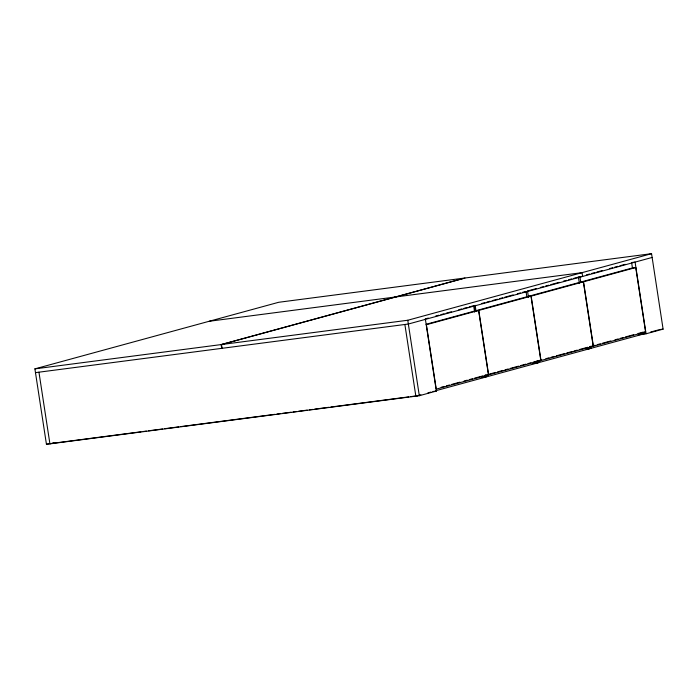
<?xml version="1.0" encoding="UTF-8"?>
<svg xmlns="http://www.w3.org/2000/svg" width="698" height="698" viewBox="0 0 698 698"><rect width="100%" height="100%" fill="white"/><g stroke="black" fill="none" stroke-linecap="round" stroke-linejoin="round"><path stroke-width="1.05" d="M34.9 368.867L278.685 302.286L464.92 278.013L221.135 344.585L34.9 368.867L46.443 444.321L419.315 395.714L436.363 391.055L425.396 319.37M222.112 348.302L221.536 344.533L465.313 277.961L651.557 253.679L663.1 329.133L646.051 333.792L638.269 334.804M221.536 344.533L407.772 320.251L651.557 253.679M425.204 318.925L428.345 318.07M435.674 316.072L438.806 315.208M440.9 314.641L444.041 313.786M446.135 313.21L451.37 311.779M458.691 309.781L461.832 308.926M463.926 308.35L467.067 307.495M469.161 306.928L474.387 305.497L475.216 310.889M481.716 303.49L484.866 302.635M486.96 302.06L490.101 301.204M492.195 300.637L497.43 299.206M499.524 298.631L502.665 297.776M504.759 297.2L513.135 294.914M517.323 293.771L520.464 292.916M522.558 292.34L525.699 291.485M527.793 290.909L536.169 288.623M540.357 287.48L543.498 286.625M545.592 286.049L548.733 285.194M550.835 284.618L559.211 282.332M563.399 281.189L566.54 280.334M568.634 279.758L571.775 278.903M573.869 278.328L579.104 276.897M586.433 274.899L589.574 274.035M591.668 273.468L594.809 272.613M596.903 272.037L602.138 270.606M609.467 268.608L612.608 267.744M614.702 267.177L617.852 266.322M619.946 265.746L625.181 264.315M652.133 257.449L408.347 324.029L35.476 372.636M426.05 324.308L475.129 310.907L478.601 310.453L488.46 374.861L436.25 389.126L426.391 324.71L478.601 310.453M530.977 296.153L527.505 296.606L475.303 310.863L478.767 310.409L530.977 296.153L540.837 360.561L488.626 374.817L484.988 375.315M583.362 281.844L579.89 282.297L527.679 296.554L531.152 296.109L583.362 281.844L593.213 346.252L541.002 360.517L537.539 360.962L541.709 359.828M635.738 267.543L632.266 267.997L580.055 282.254L583.528 281.8L635.738 267.543L645.589 331.951L593.387 346.208L589.915 346.662M46.443 444.321L49.453 443.5M53.929 442.776L49.916 443.867L38.948 372.182M441.127 387.294L444.26 386.439M446.354 385.872L449.486 385.008M451.571 384.441L459.93 382.164M464.1 381.021L467.232 380.166M469.326 379.599L472.459 378.735M474.544 378.168L482.894 375.89M487.248 374.704L495.597 372.418M497.683 371.851L502.909 370.42M504.994 369.853L508.127 368.998M510.212 368.431L518.57 366.145M520.656 365.578L525.882 364.147M527.967 363.579L531.099 362.724M533.185 362.157L536.317 361.294M545.888 358.685L549.021 357.83M551.106 357.263L554.238 356.408M556.332 355.832L564.682 353.554M566.776 352.979L571.994 351.556M574.079 350.989L577.211 350.134M579.305 349.558L587.655 347.281M592 346.095L595.132 345.24M597.226 344.664L600.359 343.809M602.444 343.241L610.794 340.956M614.973 339.821L618.105 338.966M620.19 338.39L623.331 337.535M625.417 336.968L633.767 334.682M637.946 333.548L641.078 332.693M420.859 394.798L415.851 396.167L404.875 324.474M427.883 392.878L430.893 392.058M435.552 390.784L645.589 333.426M650.606 332.056L658.624 329.866M209.173 321.272L395.408 296.99M395.801 296.938L582.045 272.665L582.621 276.434L579.392 276.853M659.627 329.587L663.1 329.133M642.989 332.292L645.589 331.951M640.834 334.255L643.015 333.976M589.74 346.705L593.213 346.252M586.547 348.93L590.866 348.372L590.534 346.225M586.137 349.201L589.374 348.773M538.237 360.901L540.837 360.561M535.244 363.091L538.481 362.672L538.158 360.534M532.679 363.641L536.989 363.082L536.666 360.936M481.795 377.539L486.105 376.972L485.782 374.835M482.187 377.592L485.363 377.182L485.075 375.297M432.9 391.508L436.363 391.055M52.49 443.317L141.005 431.783M143.16 431.504L146.397 431.076M148.561 430.797L162.59 428.965M164.754 428.685L178.784 426.853M180.939 426.574L274.855 414.333M277.01 414.054L280.247 413.626M282.411 413.347L291.049 412.221M293.204 411.942L296.441 411.515M298.604 411.235L307.233 410.11M309.397 409.831L312.634 409.403M314.789 409.124L328.828 407.292M330.983 407.013L408.705 396.883M410.86 396.604L417.343 395.757M646.051 333.792L635.084 262.108L631.611 262.561L632.432 267.91M642.256 332.108L642.579 334.246M583.528 281.8L593.387 346.208M579.89 276.687L580.71 282.036M578.406 277.089L579.384 283.51M531.152 296.109L541.002 360.517M527.514 290.987L528.499 297.409M526.022 291.398L526.842 296.746M478.767 310.409L488.626 374.817M475.137 305.288L475.957 310.645M473.645 305.698L474.623 312.119M407.772 320.251L419.315 395.714M221.135 344.585L221.711 348.354"/></g></svg>
